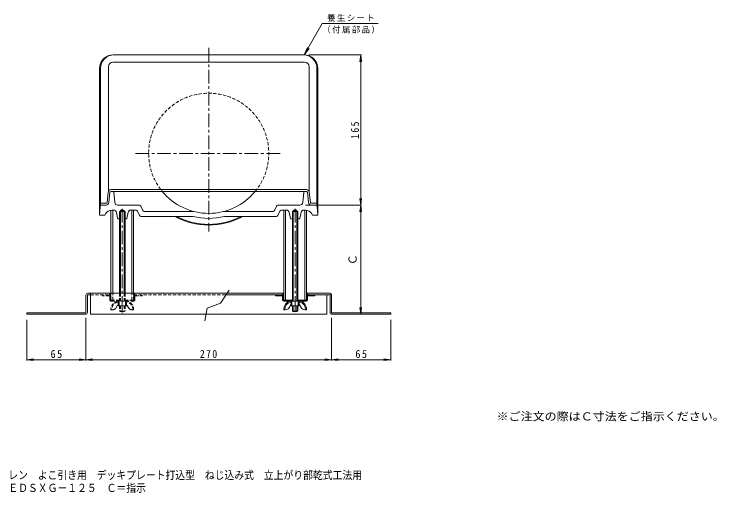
# Model space of a CAD drawing. Units: millimetres, scale not verified. Extents: x -647 to 748, y -582 to 568.
# Drawn here: x -25 to 748, y -582 to -55 of the extents above; entities that cross this region are included whole.
import ezdxf
from ezdxf.enums import TextEntityAlignment as Align

# ---------------------------------------------------------------- set-up
doc = ezdxf.new("R2010")
doc.units = ezdxf.units.MM
doc.header["$LTSCALE"] = 3
doc.linetypes.add('CHAIN1', pattern=[8, 5, -1, 1, -1])
doc.linetypes.add('DASHED1', pattern=[1.8, 1.2, -0.6])
for name, color, linetype, lineweight in [('3-0', 4, 'Continuous', 9), ('3-3', 4, 'Continuous', 9), ('3-4', 7, 'Continuous', 9), ('3-5', 7, 'Continuous', 9), ('3-6', 6, 'Continuous', 9), ('3-7', 7, 'Continuous', 9), ('3-A', 2, 'Continuous', 9), ('3-B', 3, 'Continuous', 9), ('3-D', 7, 'Continuous', 9)]:
    doc.layers.add(name, color=color, linetype=linetype, lineweight=lineweight)
doc.layers.add('F-5_F-5ﾚｲﾔ', color=2, linetype='Continuous')
doc.styles.add('ＭＳ ゴシック', font='')
doc.styles.get('ＭＳ ゴシック').set_extended_font_data('MS Gothic')

msp = doc.modelspace()

# ---------------------------------------------------------------- linework, layer by layer
at = {"layer": '3-0'}
for p, q in [((84.021, -100.35), (85.021, -100.35)), ((294.02, -100.35), (293.021, -100.35)), ((69.021, -115.35), (69.021, -276.35)), ((309.021, -115.35), (309.021, -276.35)), ((80.43, -251.25), (79.291, -262.648)), ((83.616, -250.35), (81.425, -250.35)), ((84.611, -251.25), (85.75, -262.648)), ((293.43, -251.25), (292.291, -262.648)), ((294.426, -250.35), (296.616, -250.35)), ((297.611, -251.25), (298.75, -262.648)), ((69.855, -267.169), (69.021, -276.35)), ((70.021, -265.35), (70.021, -266.535)), ((88.735, -265.35), (112.042, -265.35)), ((96.02, -271.35), (94.021, -270.195)), ((116.241, -270.531), (114.8, -267.168)), ((263.241, -267.168), (261.8, -270.531)), ((289.306, -265.35), (265.999, -265.35)), ((286.02, -271.35), (284.021, -270.195)), ((301.736, -265.35), (306.194, -265.35)), ((308.021, -265.35), (308.021, -266.535)), ((308.186, -267.169), (309.021, -276.35)), ((69.021, -276.35), (75.021, -276.35)), ((75.746, -275.019), (75.021, -276.35)), ((82.77, -270.85), (84.586, -270.85)), ((88.937, -279.953), (87.522, -273.232)), ((92.02, -271.35), (96.02, -271.35)), ((96.02, -272.35), (96.02, -271.35)), ((99.104, -279.953), (100.519, -273.232)), ((103.455, -270.85), (108.416, -270.85)), ((111.173, -272.668), (112.615, -276.031)), ((115.372, -277.85), (171.649, -277.85)), ((118.999, -272.35), (172.341, -272.35)), ((259.042, -272.35), (205.7, -272.35)), ((262.669, -277.85), (206.392, -277.85)), ((265.426, -276.031), (266.868, -272.668)), ((274.586, -270.85), (269.625, -270.85)), ((278.937, -279.953), (277.522, -273.232)), ((282.02, -271.35), (286.02, -271.35)), ((286.02, -272.35), (286.02, -271.35)), ((289.104, -279.953), (290.519, -273.232)), ((295.271, -270.85), (293.455, -270.85)), ((302.295, -275.019), (303.02, -276.35)), ((309.021, -276.35), (303.02, -276.35)), ((89.426, -280.35), (92.02, -280.35)), ((98.615, -280.35), (96.021, -280.35)), ((282.021, -280.35), (279.426, -280.35)), ((288.615, -280.35), (286.021, -280.35))]:
    msp.add_line(p, q, dxfattribs=at)
at = {"layer": '3-0', "linetype": 'CHAIN1'}
for p, q in [((189.021, -92.748), (189.021, -294.345)), ((108.493, -208.478), (267.777, -208.478)), ((94.021, -269.437), (94.021, -384.245)), ((284.021, -269.437), (284.021, -383.482))]:
    msp.add_line(p, q, dxfattribs=at)
at = {"layer": '3-0'}
for points in [[(92.02, -272.35), (92.02, -271.35), (94.021, -270.195)], [(282.02, -272.35), (282.02, -271.35), (284.021, -270.195)]]:
    msp.add_lwpolyline(points, dxfattribs=at)
for centre, radius, start, end in [((84.021, -115.35), 15, 90, 180), ((294.02, -115.35), 15, 0, 90), ((81.425, -251.35), 1, 90, 174.28856), ((83.616, -251.35), 1, 5.71144, 90), ((189.021, -208.478), 66.014, 219.36697, 269.99985), ((189.021, -208.478), 66.014, 270, 320.63303), ((294.426, -251.35), 1, 90, 174.28856), ((296.616, -251.35), 1, 5.71144, 90), ((76.306, -262.35), 3, 270, 354.28969), ((88.735, -262.35), 3, 185.71031, 270), ((289.306, -262.35), 3, 270, 354.28969), ((301.736, -262.35), 3, 185.71031, 270), ((71.847, -267.35), 2, 90, 174.80563), ((112.042, -268.35), 3, 23.19835, 90), ((265.999, -268.35), 3, 90, 156.80246), ((306.194, -267.35), 2, 5.19437, 90), ((82.77, -278.85), 8, 90, 151.38988), ((84.586, -273.85), 3, 11.88849, 90), ((103.455, -273.85), 3, 90, 168.11151), ((108.416, -273.85), 3, 23.19748, 90), ((115.372, -274.85), 3, 203.19748, 270), ((118.999, -269.35), 3, 203.19835, 270), ((189.021, -208.478), 78.788, 241.70093, 298.29907), ((189.021, -208.478), 78.016, 242.77237, 297.22763), ((189.021, -208.478), 71.514, 255.94119, 284.05881), ((259.042, -269.35), 3, 270, 336.80203), ((262.669, -274.85), 3, 270, 336.8026), ((269.625, -273.85), 3, 90, 156.8029), ((274.586, -273.85), 3, 11.88849, 90), ((293.455, -273.85), 3, 90, 168.11151), ((295.271, -278.85), 8, 28.61012, 90), ((89.426, -279.85), 0.5, 191.88895, 270), ((98.615, -279.85), 0.5, 270, 348.11105), ((279.426, -279.85), 0.5, 191.89012, 270), ((288.615, -279.85), 0.5, 270, 348.10988)]:
    msp.add_arc(centre, radius, start, end, dxfattribs=at)
at = {"layer": '3-0', "linetype": 'DASHED1'}
msp.add_arc((189.021, -208.478), 66.014, 320.63303, 219.36697, dxfattribs=at)
at = {"layer": '3-3', "linetype": 'DASHED1'}
for p, q in [((72.271, -364.85), (72.271, -363.85)), ((79.77, -364.85), (72.271, -364.85)), ((80.27, -365.35), (80.27, -369.35)), ((81.271, -369.35), (81.271, -365.35)), ((81.771, -369.85), (91.021, -369.85)), ((89.52, -369.85), (89.52, -370.85)), ((97.021, -369.85), (106.271, -369.85)), ((98.521, -369.85), (98.521, -370.85)), ((106.77, -369.35), (106.77, -365.35)), ((107.77, -369.35), (107.77, -365.35)), ((108.271, -364.85), (115.771, -364.85)), ((115.771, -364.85), (115.771, -363.85)), ((81.771, -370.85), (106.271, -370.85))]:
    msp.add_line(p, q, dxfattribs=at)
at = {"layer": '3-3'}
for p, q in [((262.27, -364.85), (262.27, -363.85)), ((269.771, -364.85), (262.27, -364.85)), ((270.271, -369.35), (270.271, -365.35)), ((271.271, -369.35), (271.271, -365.35)), ((281.021, -369.85), (271.771, -369.85)), ((279.52, -369.85), (279.52, -370.85)), ((296.271, -369.85), (287.02, -369.85)), ((288.521, -369.85), (288.521, -370.85)), ((296.771, -369.35), (296.771, -365.35)), ((297.771, -365.35), (297.771, -369.35)), ((298.271, -364.85), (305.77, -364.85)), ((305.77, -364.85), (305.77, -363.85)), ((296.271, -370.85), (271.771, -370.85))]:
    msp.add_line(p, q, dxfattribs=at)
at = {"layer": '3-3', "linetype": 'DASHED1'}
for centre, radius, start, end in [((79.77, -365.35), 1.5, 0, 90), ((79.77, -365.35), 0.5, 0, 90), ((81.771, -369.35), 1.5, 180, 270), ((81.771, -369.35), 0.5, 180, 270), ((106.271, -369.35), 0.5, 270, 0), ((106.271, -369.35), 1.5, 270, 0), ((108.271, -365.35), 1.5, 90, 180), ((108.271, -365.35), 0.5, 90, 180)]:
    msp.add_arc(centre, radius, start, end, dxfattribs=at)
at = {"layer": '3-3'}
for centre, radius, start, end in [((269.771, -365.35), 1.5, 0, 90), ((269.771, -365.35), 0.5, 0, 90), ((271.771, -369.35), 1.5, 180, 270), ((271.771, -369.35), 0.5, 180, 270), ((296.271, -369.35), 0.5, 270, 0), ((296.271, -369.35), 1.5, 270, 0), ((298.271, -365.35), 1.5, 90, 180), ((298.271, -365.35), 0.5, 90, 180)]:
    msp.add_arc(centre, radius, start, end, dxfattribs=at)
at = {"layer": '3-4'}
for p, q in [((356.997, -100.35), (299.021, -100.35)), ((356.097, -100.35), (355.118, -107.785)), ((356.097, -265.35), (356.097, -100.35)), ((356.097, -100.35), (357.076, -107.785)), ((356.097, -265.35), (355.118, -257.914)), ((356.097, -265.35), (357.076, -257.914)), ((356.997, -265.35), (295.306, -265.35)), ((356.097, -265.35), (355.118, -272.786)), ((356.097, -385.35), (356.097, -265.35)), ((356.097, -265.35), (357.076, -272.786)), ((356.097, -385.35), (355.118, -377.914)), ((356.097, -385.35), (357.076, -377.914)), ((-10.979, -436.147), (-10.979, -391.35)), ((54.021, -436.147), (54.021, -389.25)), ((324.021, -436.147), (324.021, -389.25)), ((389.02, -436.147), (389.02, -391.35)), ((-10.979, -435.247), (-3.544, -434.268)), ((-10.979, -435.247), (54.021, -435.247)), ((-10.979, -435.247), (-3.544, -436.226)), ((54.021, -435.247), (46.585, -434.268)), ((54.021, -435.247), (46.585, -436.226)), ((54.021, -435.247), (61.456, -434.268)), ((54.021, -435.247), (324.021, -435.247)), ((54.021, -435.247), (61.456, -436.226)), ((324.021, -435.247), (316.585, -434.268)), ((324.021, -435.247), (316.585, -436.226)), ((324.021, -435.247), (331.456, -434.268)), ((324.021, -435.247), (389.02, -435.247)), ((324.021, -435.247), (331.456, -436.226)), ((389.02, -435.247), (381.585, -434.268)), ((389.02, -435.247), (381.585, -436.226))]:
    msp.add_line(p, q, dxfattribs=at)
at = {"layer": '3-5'}
for p, q in [((313.866, -65.775), (294.02, -100.35)), ((313.866, -65.775), (375.366, -65.775)), ((294.02, -100.35), (297.444, -92.026)), ((294.02, -100.35), (299.481, -93.196))]:
    msp.add_line(p, q, dxfattribs=at)
at = {"layer": '3-6'}
for p, q in [((81.521, -362.25), (81.521, -270.85)), ((83.52, -362.25), (83.52, -270.85)), ((104.521, -362.25), (104.521, -270.85)), ((106.52, -362.25), (106.52, -270.85)), ((271.521, -369.85), (271.521, -270.85)), ((273.52, -369.85), (273.52, -270.85)), ((294.521, -369.85), (294.521, -270.85)), ((296.521, -369.85), (296.521, -270.85))]:
    msp.add_line(p, q, dxfattribs=at)
at = {"layer": '3-6', "linetype": 'DASHED1'}
for p, q in [((81.521, -369.85), (81.521, -362.25)), ((83.52, -369.85), (83.52, -362.25)), ((104.521, -369.85), (104.521, -362.25)), ((106.52, -369.85), (106.52, -362.25))]:
    msp.add_line(p, q, dxfattribs=at)
at = {"layer": '3-7'}
for p, q in [((85.021, -100.35), (293.021, -100.35)), ((70.021, -115.35), (70.021, -265.35)), ((78.711, -113.35), (78.711, -250.073)), ((83.711, -108.35), (294.33, -108.35)), ((299.331, -113.35), (299.331, -250.073)), ((308.021, -115.35), (308.021, -265.35)), ((78.44, -251.051), (77.301, -262.449)), ((296.616, -248.35), (81.425, -248.35)), ((83.616, -250.35), (294.426, -250.35)), ((299.601, -251.051), (300.74, -262.449)), ((76.306, -263.35), (70.021, -263.35)), ((76.306, -265.35), (70.021, -265.35)), ((301.736, -263.35), (308.021, -263.35))]:
    msp.add_line(p, q, dxfattribs=at)
for centre, radius, start, end in [((85.021, -115.35), 15, 90, 180), ((293.021, -115.35), 15, 0, 90), ((83.711, -113.35), 5, 90, 180), ((294.33, -113.35), 5, 0, 90), ((81.425, -251.35), 3, 90, 174.28856), ((296.616, -251.35), 3, 5.71144, 90), ((76.306, -262.35), 1, 270, 354.28969), ((301.736, -262.35), 1, 185.71031, 270)]:
    msp.add_arc(centre, radius, start, end, dxfattribs=at)
at = {"layer": '3-A'}
for p, q in [((91.021, -272.35), (91.021, -362.25)), ((91.021, -272.35), (97.021, -272.35)), ((92.02, -272.35), (92.02, -362.25)), ((96.021, -272.35), (96.021, -362.25)), ((97.021, -272.35), (97.021, -362.25)), ((287.02, -272.35), (281.021, -272.35)), ((281.021, -272.35), (281.021, -370.85)), ((282.021, -272.35), (282.021, -370.85)), ((286.021, -272.35), (286.021, -370.85)), ((287.02, -272.35), (287.02, -370.85)), ((276.917, -378.482), (279.52, -374.35)), ((279.321, -371.85), (278.835, -371.85)), ((279.52, -375.85), (279.52, -372.05)), ((288.521, -375.85), (279.52, -375.85)), ((280.521, -372.05), (280.521, -375.85)), ((281.021, -375.85), (281.021, -381.35)), ((282.021, -375.85), (282.021, -382.35)), ((286.021, -375.85), (286.021, -382.35)), ((287.02, -375.85), (287.02, -381.35)), ((287.521, -372.05), (287.521, -375.85)), ((288.521, -375.85), (288.521, -372.05)), ((291.125, -378.482), (288.521, -374.35)), ((288.721, -371.85), (289.206, -371.85)), ((273.532, -380.35), (271.52, -380.35)), ((287.02, -381.35), (281.021, -381.35)), ((294.509, -380.35), (296.521, -380.35))]:
    msp.add_line(p, q, dxfattribs=at)
at = {"layer": '3-A', "linetype": 'DASHED1'}
for p, q in [((91.021, -362.25), (91.021, -370.85)), ((92.02, -362.25), (92.02, -370.85)), ((96.021, -362.25), (96.021, -370.85)), ((97.021, -362.25), (97.021, -370.85)), ((86.917, -378.482), (89.52, -374.35)), ((89.321, -371.85), (88.835, -371.85)), ((89.52, -375.85), (89.52, -372.05)), ((89.52, -375.85), (98.521, -375.85)), ((90.521, -372.05), (90.521, -375.85)), ((91.021, -375.85), (91.021, -381.35)), ((92.02, -375.85), (92.02, -382.35)), ((96.021, -375.85), (96.021, -382.35)), ((97.021, -375.85), (97.021, -381.35)), ((97.521, -372.05), (97.521, -375.85)), ((98.521, -375.85), (98.521, -372.05)), ((101.124, -378.482), (98.521, -374.35)), ((98.72, -371.85), (99.206, -371.85)), ((83.532, -380.35), (81.521, -380.35)), ((91.021, -381.35), (97.021, -381.35)), ((104.509, -380.35), (106.521, -380.35))]:
    msp.add_line(p, q, dxfattribs=at)
msp.add_lwpolyline([(91.021, -381.35), (92.02, -382.35), (96.021, -382.35), (97.021, -381.35)], dxfattribs=at)
at = {"layer": '3-A'}
msp.add_lwpolyline([(287.02, -381.35), (286.021, -382.35), (282.021, -382.35), (281.021, -381.35)], dxfattribs=at)
at = {"layer": '3-A', "linetype": 'DASHED1'}
for centre, radius, start, end in [((90.757, -379.871), 9.248, 102.71823, 182.96507), ((90.757, -379.871), 8.248, 103.47058, 182.96507), ((83.532, -376.35), 4, 270, 327.78351), ((89.321, -372.05), 1.2, 0, 90), ((89.321, -372.05), 0.2, 0, 90), ((98.72, -372.05), 1.2, 90, 180), ((98.72, -372.05), 0.2, 90, 180), ((97.285, -379.871), 8.248, 357.03493, 76.52942), ((97.285, -379.871), 9.248, 357.03493, 77.28177), ((104.509, -376.35), 4, 212.21649, 270)]:
    msp.add_arc(centre, radius, start, end, dxfattribs=at)
at = {"layer": '3-A'}
for centre, radius, start, end in [((280.756, -379.871), 9.248, 102.71823, 182.96507), ((280.756, -379.871), 8.248, 103.47058, 182.96507), ((273.532, -376.35), 4, 270, 327.78351), ((279.321, -372.05), 1.2, 0, 90), ((279.321, -372.05), 0.2, 0, 90), ((288.721, -372.05), 1.2, 90, 180), ((288.721, -372.05), 0.2, 90, 180), ((287.284, -379.871), 8.248, 357.03493, 76.52942), ((287.284, -379.871), 9.248, 357.03493, 77.28177), ((294.509, -376.35), 4, 212.21649, 270)]:
    msp.add_arc(centre, radius, start, end, dxfattribs=at)
at = {"layer": '3-B'}
for p, q in [((56.121, -362.25), (271.521, -362.25)), ((59.021, -385.35), (59.021, -362.25)), ((270.521, -362.25), (270.521, -363.85)), ((296.521, -362.25), (321.921, -362.25)), ((297.521, -362.25), (297.521, -363.85)), ((54.021, -383.25), (54.021, -364.35)), ((55.621, -364.35), (55.621, -383.25)), ((56.121, -363.85), (59.021, -363.85)), ((208.266, -363.85), (271.521, -363.85)), ((321.921, -363.85), (296.521, -363.85)), ((319.021, -385.35), (319.021, -363.85)), ((322.421, -364.35), (322.421, -383.25)), ((324.021, -383.25), (324.021, -364.35)), ((-10.979, -383.75), (53.521, -383.75)), ((59.021, -385.35), (319.021, -385.35)), ((389.02, -383.75), (324.521, -383.75))]:
    msp.add_line(p, q, dxfattribs=at)
at = {"layer": '3-B', "linetype": 'DASHED1'}
for p, q in [((80.521, -362.25), (80.521, -363.85)), ((107.52, -362.25), (107.52, -363.85)), ((59.021, -363.85), (81.521, -363.85)), ((106.52, -363.85), (208.266, -363.85))]:
    msp.add_line(p, q, dxfattribs=at)
at = {"layer": '3-B'}
for points in [[(-10.979, -383.75), (-10.979, -385.35), (53.521, -385.35)], [(389.02, -383.75), (389.02, -385.35), (324.521, -385.35)]]:
    msp.add_lwpolyline(points, dxfattribs=at)
for centre, radius, start, end in [((56.121, -364.35), 2.1, 90, 180), ((321.921, -364.35), 2.1, 0, 90), ((56.121, -364.35), 0.5, 90, 180), ((321.921, -364.35), 0.5, 0, 90), ((53.521, -383.25), 0.5, 270, 0), ((53.521, -383.25), 2.1, 270, 0), ((324.521, -383.25), 2.1, 180, 270), ((324.521, -383.25), 0.5, 180, 270)]:
    msp.add_arc(centre, radius, start, end, dxfattribs=at)
at = {"layer": '3-D'}
msp.add_lwpolyline([(211.628, -358.968), (201.819, -373.207), (187.264, -378.587), (184.732, -392.509)], dxfattribs=at)

# ---------------------------------------------------------------- texts
at = {"layer": '3-4', "color": 2, "style": 'ＭＳ ゴシック'}
msp.add_text('Ｃ', height=8.798, rotation=90, dxfattribs=at).set_placement((354.297, -331.35), align=Align.BOTTOM_LEFT)
at = {"layer": '3-4', "color": 2, "insert": (354.297, -192.6), "char_height": 8.798, "attachment_point": 7, "rotation": 90, "style": 'ＭＳ ゴシック'}
msp.add_mtext('\\T1.27;\\W0.9;165', dxfattribs=at)
at = {"layer": '3-4', "color": 2, "char_height": 8.798, "attachment_point": 7, "style": 'ＭＳ ゴシック'}
for s, insert in [('\\T1.27;\\W0.95;65', (15.146, -433.447)), ('\\T1.27;\\W0.9;270', (179.271, -433.447)), ('\\T1.27;\\W0.95;65', (350.146, -433.447))]:
    msp.add_mtext(s, dxfattribs=dict(at, insert=insert))
at = {"layer": '3-5', "char_height": 6.598, "attachment_point": 7, "style": 'ＭＳ ゴシック'}
for s, insert in [('\\T1.17;養生シート', (319.116, -63.775)), ('\\T1.17;（付属部品）', (313.866, -76.775))]:
    msp.add_mtext(s, dxfattribs=dict(at, insert=insert))
at = {"layer": 'F-5_F-5ﾚｲﾔ', "style": 'ＭＳ ゴシック'}
for s, width, p in [('※ご注文の際はＣ寸法をご指示ください。', 1.1, (505.441, -504.632)), ('ステンレス鋳鋼製ルーフドレン\u3000よこ引き用\u3000デッキプレート打込型\u3000ねじ込み式\u3000立上がり部乾式工法用', 0.9, (-160.862, -569.067)), ('モルタル・塗膜防水用\u3000\u3000ＥＤＳＸＧ－１２５\u3000Ｃ＝指示', 0.9, (-160.862, -583.194))]:
    msp.add_text(s, height=8.798, dxfattribs=dict(at, width=width)).set_placement(p, align=Align.BOTTOM_LEFT)

doc.saveas('drawing.dxf')
